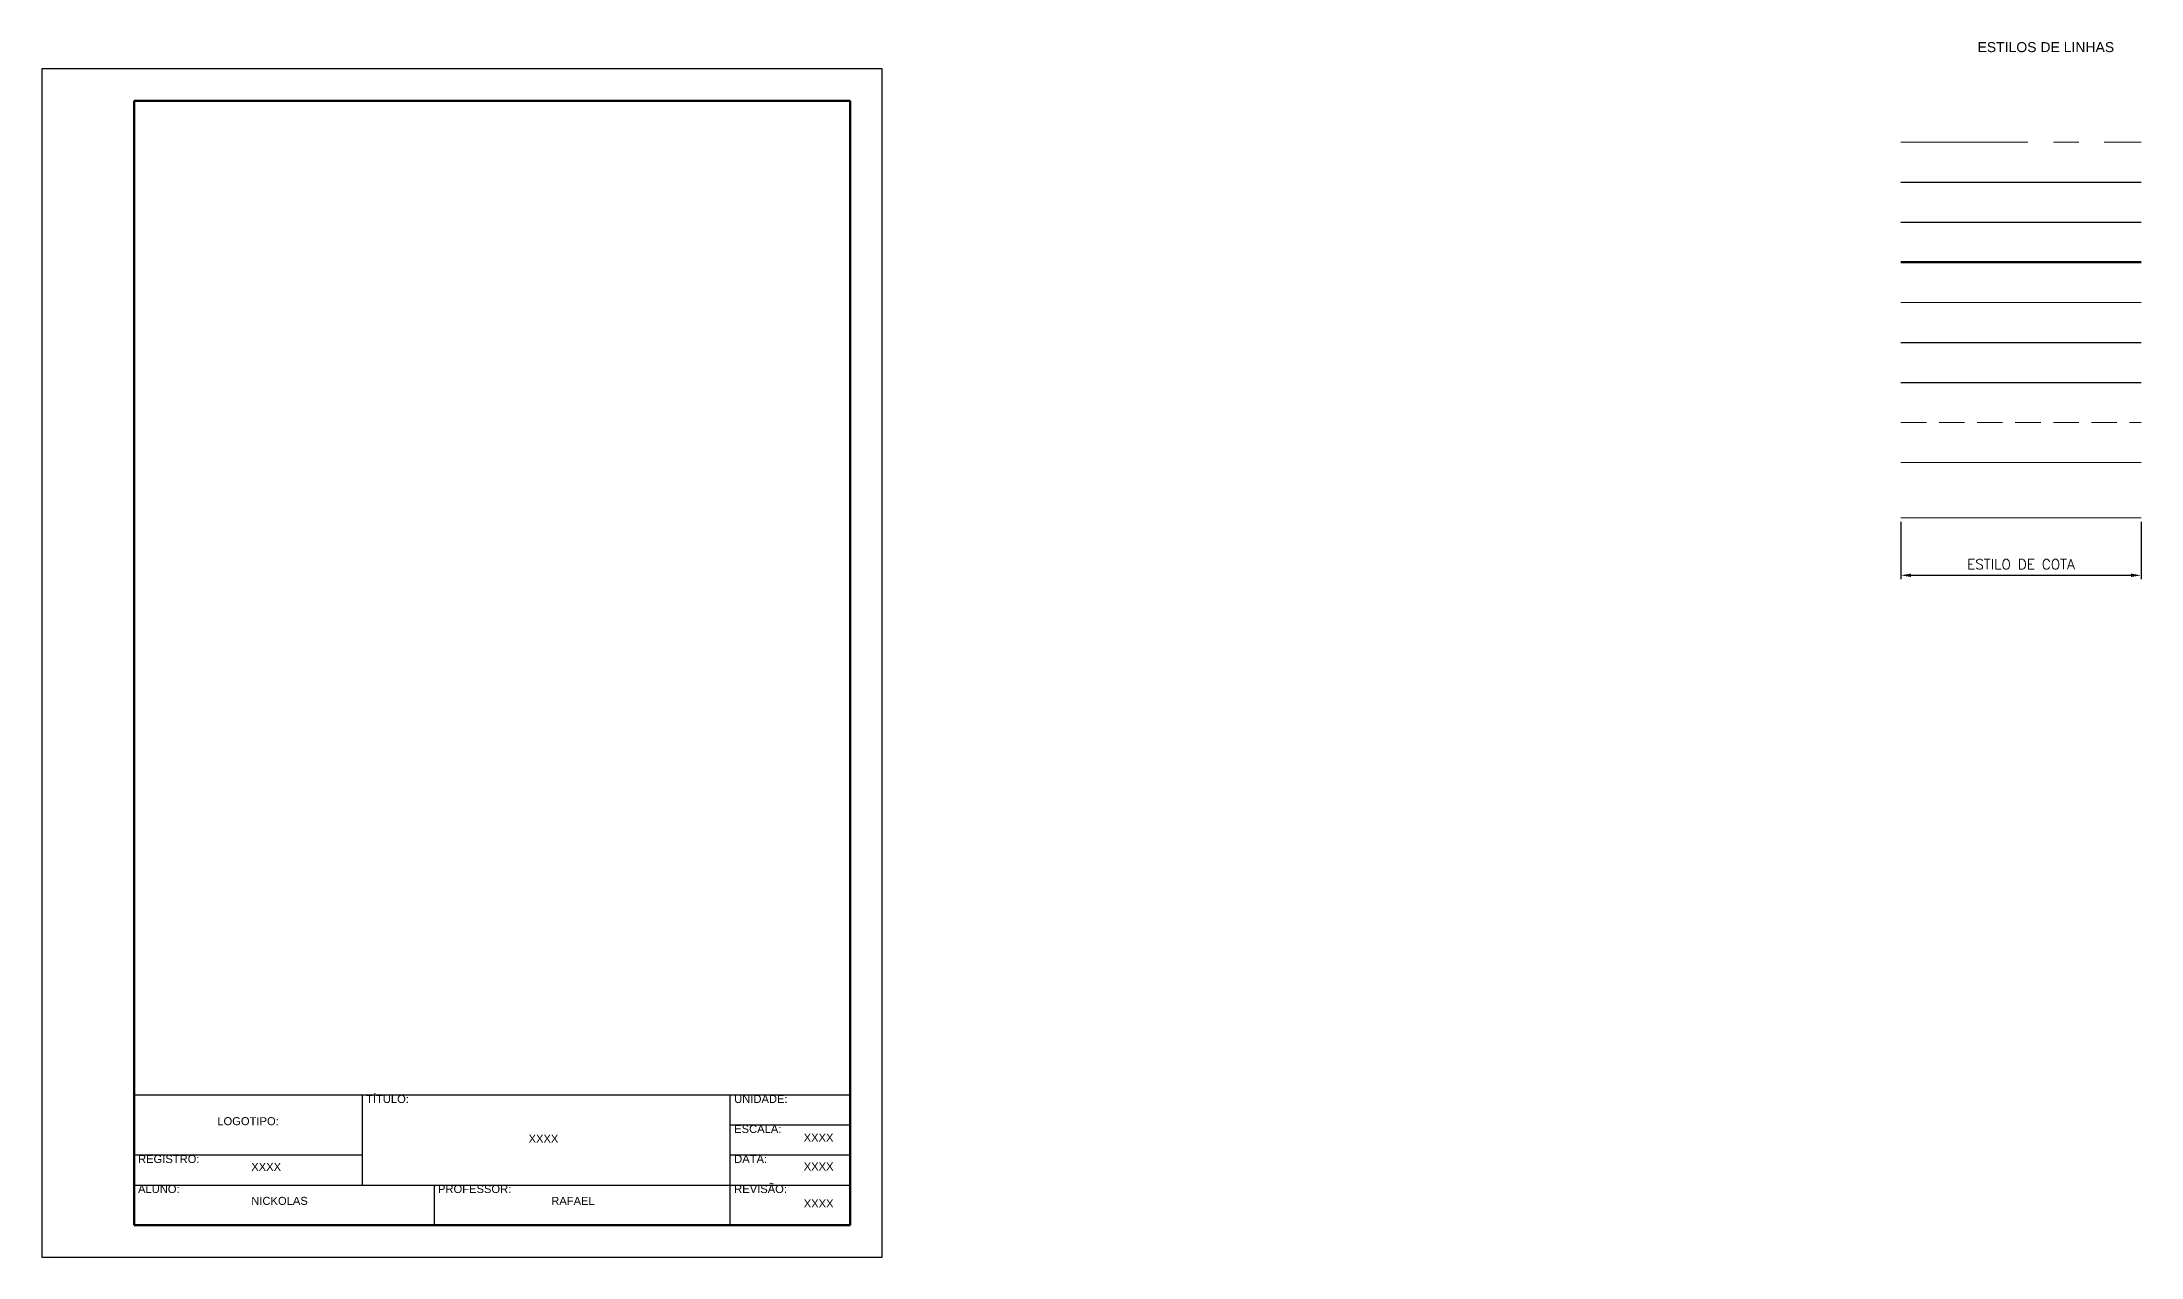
# Model space of a CAD drawing. Header units: millimetres. Extents: x 727 to 1850, y 1399 to 1703.
# Drawn here: x 727 to 1251, y 1399 to 1703 of the extents above; entities that cross this region are included whole.
import ezdxf

# ---------------------------------------------------------------- set-up
doc = ezdxf.new("R2010")
doc.units = ezdxf.units.MM
doc.linetypes.add('CENTER', pattern=[50.8, 31.75, -6.35, 6.35, -6.35])
doc.linetypes.add('DASHED2', pattern=[9.525, 6.35, -3.175])
for name, color, linetype, lineweight in [('CENTRO', 1, 'CENTER', 5), ('CONTORNO 1', 3, 'Continuous', 25), ('CONTORNO 2', 4, 'Continuous', 30), ('CONTORNO 3', 6, 'Continuous', 50), ('COTA', 1, 'Continuous', 13), ('HACHURA', 1, 'Continuous', 13), ('TEXTO 1', 2, 'Continuous', 25), ('TEXTO 2', 3, 'Continuous', 25), ('TRACEJADA', 1, 'DASHED2', 13), ('VIEWPORT', 9, 'Continuous', 13)]:
    doc.layers.add(name, color=color, linetype=linetype, lineweight=lineweight)
doc.styles.add('ROMANS', font='romans.shx')
doc.styles.get("Standard").update_dxf_attribs({"font": 'arial.ttf'})
doc.dimstyles.new('Padrão', dxfattribs={"dimtxt": 2.5, "dimasz": 2.5, "dimexe": 1, "dimexo": 1, "dimgap": 1.5, "dimtad": 1, "dimdsep": 46, "dimtxsty": 'ROMANS', "dimblk1": 'ARCHTICK', "dimblk2": 'OBLIQUE', "dimcen": 2.5, "dimclrd": 1, "dimclre": 1, "dimclrt": 2, "dimadec": 0, "dimazin": 2, "dimtfac": 1, "dimtmove": 0, "dimatfit": 3, "dimfxl": 0, "dimlwd": -1, "dimlwe": -1, "dimarcsym": 0})

# ---------------------------------------------------------------- blocks, each defined once
blk = doc.blocks.new('*D31')
at = {"color": 1}
for p, q in [((1191.49, 1582.58), (1191.49, 1568.25)), ((1251.49, 1582.58), (1251.49, 1568.25)), ((1193.99, 1569.25), (1248.99, 1569.25))]:
    blk.add_line(p, q, dxfattribs=at)
for points in [[(1193.99, 1569.67), (1193.99, 1568.83), (1191.49, 1569.25)], [(1248.99, 1569.67), (1248.99, 1568.83), (1251.49, 1569.25)]]:
    blk.add_solid(points, dxfattribs=at)
at = {"layer": 'Defpoints', "color": 0}
for p in [(1191.49, 1583.58), (1251.49, 1583.58), (1251.49, 1569.25)]:
    blk.add_point(p, dxfattribs=at)
at = {"color": 2, "insert": (1221.49, 1572), "char_height": 2.5, "attachment_point": 5, "style": 'ROMANS'}
blk.add_mtext('ESTILO DE COTA', dxfattribs=at)
blk = doc.blocks.new('_ArchTick')
at = {"color": 0, "linetype": 'ByBlock', "const_width": 0.15}
blk.add_lwpolyline([(-0.5, -0.5), (0.5, 0.5)], dxfattribs=at)
blk = doc.blocks.new('_Oblique')
at = {"color": 0, "linetype": 'ByBlock', "lineweight": -2}
blk.add_line((-0.5, -0.5), (0.5, 0.5), dxfattribs=at)

msp = doc.modelspace()

# ---------------------------------------------------------------- linework, layer by layer
at = {"layer": 'CENTRO'}
msp.add_line((1191.493, 1677.485), (1251.493, 1677.485), dxfattribs=at)
at = {"layer": 'CONTORNO 1'}
msp.add_line((1191.493, 1667.485), (1251.493, 1667.485), dxfattribs=at)
at = {"layer": 'CONTORNO 2'}
for p, q in [((726.873, 1695.868), (726.873, 1398.868)), ((936.873, 1695.868), (726.873, 1695.868)), ((936.873, 1398.868), (936.873, 1695.868)), ((1191.493, 1657.485), (1251.493, 1657.485)), ((749.873, 1439.368), (928.873, 1439.368)), ((806.873, 1439.368), (806.873, 1416.868)), ((898.873, 1439.368), (928.873, 1439.368)), ((898.873, 1406.868), (898.873, 1439.368)), ((898.873, 1431.868), (928.873, 1431.868)), ((749.873, 1424.368), (806.873, 1424.368)), ((898.873, 1424.368), (928.873, 1424.368)), ((898.873, 1424.368), (928.873, 1424.368)), ((749.873, 1416.868), (928.873, 1416.868)), ((824.853, 1416.868), (824.853, 1406.868)), ((898.873, 1416.868), (928.873, 1416.868)), ((726.873, 1398.868), (936.873, 1398.868))]:
    msp.add_line(p, q, dxfattribs=at)
at = {"layer": 'CONTORNO 3'}
for p, q in [((749.873, 1687.868), (749.873, 1406.868)), ((928.873, 1687.868), (749.873, 1687.868)), ((928.873, 1406.868), (928.873, 1687.868)), ((1191.493, 1647.485), (1251.493, 1647.485)), ((749.873, 1406.868), (928.873, 1406.868))]:
    msp.add_line(p, q, dxfattribs=at)
at = {"layer": 'COTA'}
msp.add_line((1191.493, 1583.579), (1251.493, 1583.579), dxfattribs=at)
at = {"layer": 'HACHURA'}
msp.add_line((1191.493, 1637.466), (1251.493, 1637.466), dxfattribs=at)
at = {"layer": 'TEXTO 1'}
msp.add_line((1191.493, 1627.466), (1251.493, 1627.466), dxfattribs=at)
at = {"layer": 'TEXTO 2'}
msp.add_line((1191.493, 1617.466), (1251.493, 1617.466), dxfattribs=at)
at = {"layer": 'TRACEJADA'}
msp.add_line((1191.493, 1607.466), (1251.493, 1607.466), dxfattribs=at)
at = {"layer": 'VIEWPORT'}
msp.add_line((1191.493, 1597.466), (1251.493, 1597.466), dxfattribs=at)

# ---------------------------------------------------------------- texts
at = {"layer": 'TEXTO 1', "attachment_point": 1}
for s, insert, char_height in [('{\\W1.288224; }ESTILOS DE LINHAS{\\H1.51774x; }', (1209.379, 1702.513), 2.5), ('{\\W1.288224; }XXXX{\\H1.5x; }', (847.487, 1429.449), 2), ('{\\W1.288224; }XXXX{\\H1.5x; }', (916.239, 1429.711), 2), ('{\\W1.288224; }XXXX{\\H1.5x; }', (778.178, 1422.393), 2), ('{\\W1.288224; }XXXX{\\H1.5x; }', (916.254, 1422.492), 2), ('{\\W1.288224; }NICKOLAS{\\H1.51774x; }', (778.178, 1413.898), 2), ('{\\W1.288224; }RAFAEL{\\H1.5x; }', (853.158, 1413.898), 2), ('{\\W1.288224; }XXXX{\\H1.5x; }', (916.256, 1413.262), 2)]:
    msp.add_mtext_dynamic_manual_height_columns(s, width=74.98, gutter_width=653.196, heights=[0], dxfattribs=dict(at, insert=insert, char_height=char_height))
at = {"layer": 'TEXTO 2', "char_height": 2}
for s, width, insert, attachment_point in [('{\\W1.288224; }TÍTULO:{\\H1.75239x; }', 57, (806.873, 1439.368), 1), ('{\\W1.288224; }UNIDADE:{\\H1.5x; }', 57, (898.873, 1439.368), 1), ('LOGOTIPO:', 57, (778.373, 1432.807), 5), ('{\\W1.288224; }ESCALA:{\\H1.51705x; }', 57, (898.873, 1431.868), 1), ('{\\W1.288224; }REGISTRO:{\\H1.51774x; }', 57, (749.873, 1424.368), 1), ('{\\W1.288224; }DATA:{\\H1.5x; }', 57, (898.873, 1424.368), 1), ('{\\W1.288224; }ALUNO:{\\H1.51774x; }', 74.98, (749.873, 1416.868), 1), ('{\\W1.288224; }PROFESSOR:{\\H1.51774x; }', 74.98, (824.853, 1416.868), 1), ('{\\W1.288224; }REVISÃO:{\\H1.71896x; }', 57, (898.873, 1416.868), 1)]:
    msp.add_mtext_dynamic_manual_height_columns(s, width=width, gutter_width=653.196, heights=[0], dxfattribs=dict(at, insert=insert, attachment_point=attachment_point))

# ---------------------------------------------------------------- dimensions: what is measured, and where the dimension line sits
dim = msp.add_linear_dim(base=(1251.493, 1569.248), p1=(1191.493, 1583.579), p2=(1251.493, 1583.579), text='ESTILO DE COTA', dimstyle='Padrão')
dim.commit()
dim.dimension.update_dxf_attribs({"geometry": '*D31', "text_midpoint": (1221.493, 1571.998)})

doc.saveas('drawing.dxf')
